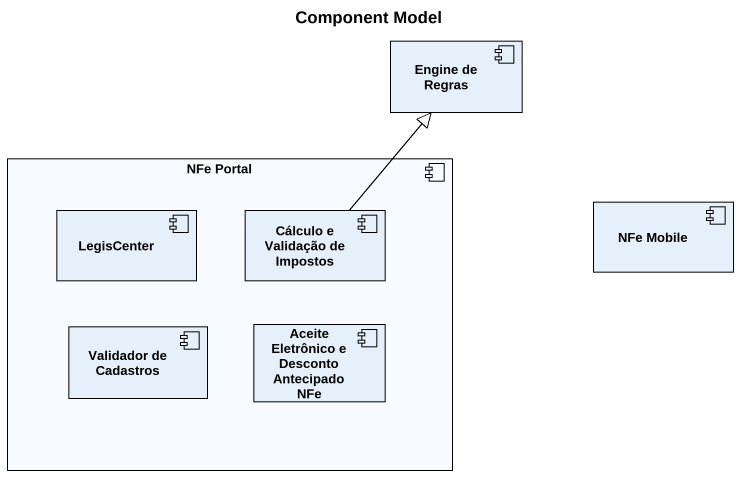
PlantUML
@startuml
title Component Model
component "Engine de Regras" as Engine_de_Regras
component "NFe Portal" as NFe_Portal {
  component LegisCenter
  component "Cálculo e Validação de Impostos" as Cálculo_e_Validação_de
  component "Validador de Cadastros" as Validador_de_Cadastros
  component "Aceite Eletrônico e Desconto Antecipado NFe" as Aceite_Eletrônico_e
}
component "NFe Mobile" as NFe_Mobile
Cálculo_e_Validação_de -up-|> Engine_de_Regras
@enduml
